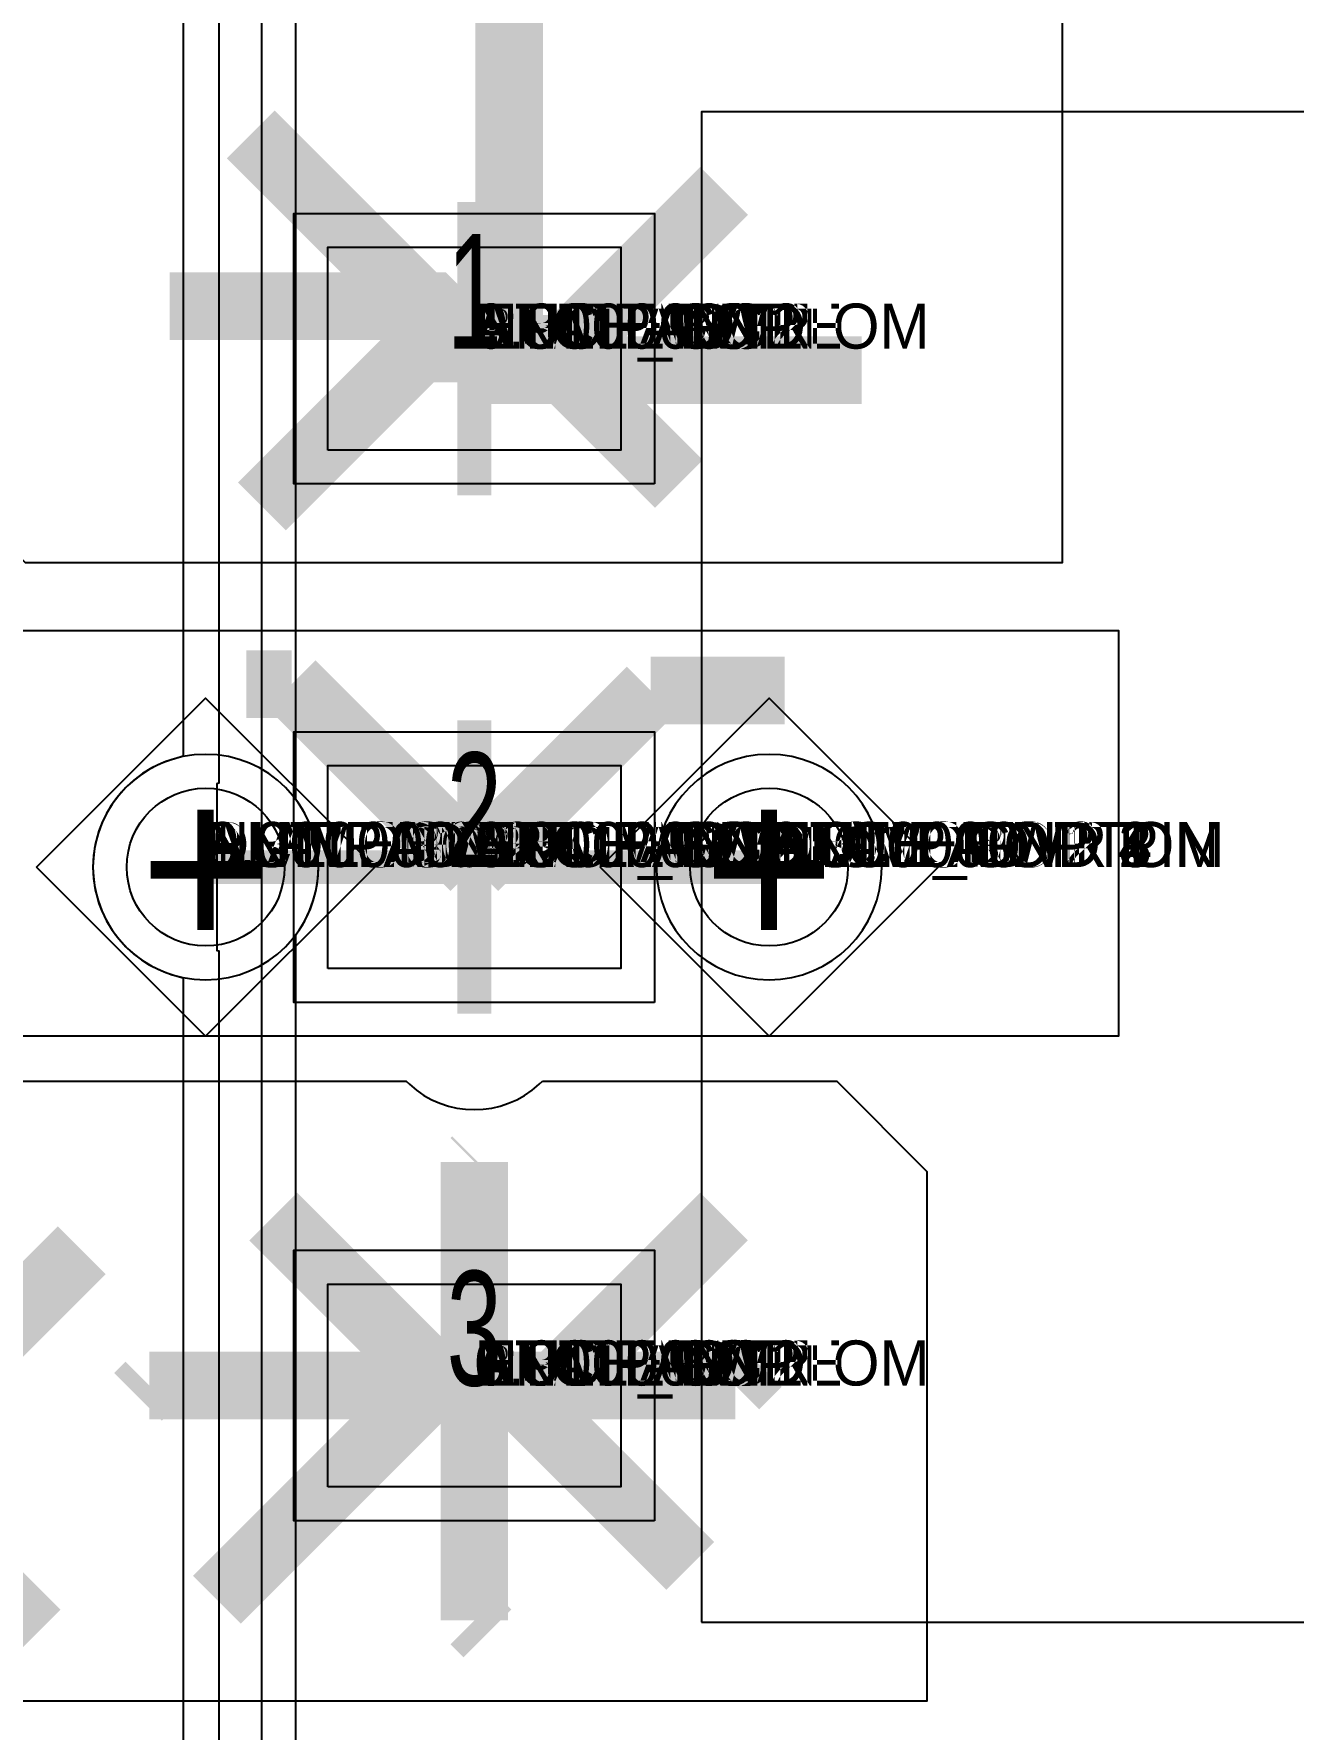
# Model space of a CAD drawing. Extents: x 0 to 323, y 0 to 320.
# Drawn here: x 166.24 to 171.82, y 66.48 to 74 of the extents above; entities that cross this region are included whole.
import ezdxf
from ezdxf.enums import TextEntityAlignment as Align

# ---------------------------------------------------------------- set-up
doc = ezdxf.new("R2010")
doc.units = 0
doc.header["$MEASUREMENT"] = 0
doc.layers.get('0').update_dxf_attribs({"linetype": 'CONTINUOUS'})
for name, color, linetype in [('CDN_FIGURES', 7, 'CONTINUOUS'), ('ETCH_BOTTOM', 7, 'CONTINUOUS'), ('ETCH_GND', 3, 'CONTINUOUS'), ('ETCH_INT1', 4, 'CONTINUOUS'), ('ETCH_INT2', 5, 'CONTINUOUS'), ('ETCH_PWR', 6, 'CONTINUOUS'), ('ETCH_TOP', 2, 'CONTINUOUS'), ('MANUFACTURING_NCLEGEND-1-6', 8, 'CONTINUOUS'), ('PACKAGE_GEOMETRY_ASSEMBLY_TOP', 11, 'CONTINUOUS'), ('PACKAGE_GEOMETRY_PIN_NUMBER', 9, 'CONTINUOUS')]:
    doc.layers.add(name, color=color, linetype=linetype)

# ---------------------------------------------------------------- blocks, each defined once
blk = doc.blocks.new('PAD_INFO')
for tag in ['SHAPE_TYPE', 'PAD_HEIGHT', 'PAD_LAYER', 'PAD_TYPE', 'PAD_WIDTH']:
    blk.add_attdef(tag, (0, 0), '', height=0.2)
at = {"flags": 2}
blk.add_attdef('CDN_TYPE', (0, 0), '', height=0.2, dxfattribs=at)
blk = doc.blocks.new('DRILL_INFO')
at = {"flags": 2}
blk.add_attdef('CDN_TYPE', (0, 0), '', height=0.2, dxfattribs=at)
for tag in ['FSHAPE', 'FCHAR', 'DRILL_HEIGHT', 'DIAMETER', 'PLATED', 'DRILL_WIDTH']:
    blk.add_attdef(tag, (0, 0), '', height=0.2)
blk = doc.blocks.new('VIA0700X0300')
at = {"layer": 'ETCH_BOTTOM'}
blk.add_circle((0, 0), 0.35, dxfattribs=at)
at = {"layer": 'ETCH_GND'}
blk.add_circle((0, 0), 0.35, dxfattribs=at)
at = {"layer": 'ETCH_INT1'}
blk.add_circle((0, 0), 0.35, dxfattribs=at)
at = {"layer": 'ETCH_INT2'}
blk.add_circle((0, 0), 0.35, dxfattribs=at)
at = {"layer": 'ETCH_PWR'}
blk.add_circle((0, 0), 0.35, dxfattribs=at)
at = {"layer": 'ETCH_TOP'}
blk.add_circle((0, 0), 0.35, dxfattribs=at)
ref = blk.add_blockref('PAD_INFO', (0, 0))
ref.add_attrib('PAD_LAYER', 'ETCH_TOP', (0, 0), dxfattribs={"height": 0.2})
ref.add_attrib('SHAPE_TYPE', 'NULL', (0, 0), dxfattribs={"height": 0.2})
ref.add_attrib('PAD_TYPE', 'ANTIPAD', (0, 0), dxfattribs={"height": 0.2})
ref.add_attrib('PAD_WIDTH', '0.000000', (0, 0), dxfattribs={"height": 0.2})
ref.add_attrib('PAD_HEIGHT', '0.000000', (0, 0), dxfattribs={"height": 0.2})
ref = blk.add_blockref('PAD_INFO', (0, 0))
ref.add_attrib('PAD_LAYER', 'ETCH_GND', (0, 0), dxfattribs={"height": 0.2})
ref.add_attrib('SHAPE_TYPE', 'NULL', (0, 0), dxfattribs={"height": 0.2})
ref.add_attrib('PAD_TYPE', 'ANTIPAD', (0, 0), dxfattribs={"height": 0.2})
ref.add_attrib('PAD_WIDTH', '0.000000', (0, 0), dxfattribs={"height": 0.2})
ref.add_attrib('PAD_HEIGHT', '0.000000', (0, 0), dxfattribs={"height": 0.2})
ref = blk.add_blockref('PAD_INFO', (0, 0))
ref.add_attrib('PAD_LAYER', 'ETCH_INT1', (0, 0), dxfattribs={"height": 0.2})
ref.add_attrib('SHAPE_TYPE', 'NULL', (0, 0), dxfattribs={"height": 0.2})
ref.add_attrib('PAD_TYPE', 'ANTIPAD', (0, 0), dxfattribs={"height": 0.2})
ref.add_attrib('PAD_WIDTH', '0.000000', (0, 0), dxfattribs={"height": 0.2})
ref.add_attrib('PAD_HEIGHT', '0.000000', (0, 0), dxfattribs={"height": 0.2})
ref = blk.add_blockref('PAD_INFO', (0, 0))
ref.add_attrib('PAD_LAYER', 'ETCH_INT2', (0, 0), dxfattribs={"height": 0.2})
ref.add_attrib('SHAPE_TYPE', 'NULL', (0, 0), dxfattribs={"height": 0.2})
ref.add_attrib('PAD_TYPE', 'ANTIPAD', (0, 0), dxfattribs={"height": 0.2})
ref.add_attrib('PAD_WIDTH', '0.000000', (0, 0), dxfattribs={"height": 0.2})
ref.add_attrib('PAD_HEIGHT', '0.000000', (0, 0), dxfattribs={"height": 0.2})
ref = blk.add_blockref('PAD_INFO', (0, 0))
ref.add_attrib('PAD_LAYER', 'ETCH_PWR', (0, 0), dxfattribs={"height": 0.2})
ref.add_attrib('SHAPE_TYPE', 'NULL', (0, 0), dxfattribs={"height": 0.2})
ref.add_attrib('PAD_TYPE', 'ANTIPAD', (0, 0), dxfattribs={"height": 0.2})
ref.add_attrib('PAD_WIDTH', '0.000000', (0, 0), dxfattribs={"height": 0.2})
ref.add_attrib('PAD_HEIGHT', '0.000000', (0, 0), dxfattribs={"height": 0.2})
ref = blk.add_blockref('PAD_INFO', (0, 0))
ref.add_attrib('PAD_LAYER', 'ETCH_BOTTOM', (0, 0), dxfattribs={"height": 0.2})
ref.add_attrib('SHAPE_TYPE', 'NULL', (0, 0), dxfattribs={"height": 0.2})
ref.add_attrib('PAD_TYPE', 'ANTIPAD', (0, 0), dxfattribs={"height": 0.2})
ref.add_attrib('PAD_WIDTH', '0.000000', (0, 0), dxfattribs={"height": 0.2})
ref.add_attrib('PAD_HEIGHT', '0.000000', (0, 0), dxfattribs={"height": 0.2})
ref = blk.add_blockref('PAD_INFO', (0, 0))
ref.add_attrib('PAD_LAYER', 'ETCH_TOP', (0, 0), dxfattribs={"height": 0.2})
ref.add_attrib('SHAPE_TYPE', 'NULL', (0, 0), dxfattribs={"height": 0.2})
ref.add_attrib('PAD_TYPE', 'THERMAL', (0, 0), dxfattribs={"height": 0.2})
ref.add_attrib('PAD_WIDTH', '0.000000', (0, 0), dxfattribs={"height": 0.2})
ref.add_attrib('PAD_HEIGHT', '0.000000', (0, 0), dxfattribs={"height": 0.2})
ref = blk.add_blockref('PAD_INFO', (0, 0))
ref.add_attrib('PAD_LAYER', 'ETCH_GND', (0, 0), dxfattribs={"height": 0.2})
ref.add_attrib('SHAPE_TYPE', 'NULL', (0, 0), dxfattribs={"height": 0.2})
ref.add_attrib('PAD_TYPE', 'THERMAL', (0, 0), dxfattribs={"height": 0.2})
ref.add_attrib('PAD_WIDTH', '0.000000', (0, 0), dxfattribs={"height": 0.2})
ref.add_attrib('PAD_HEIGHT', '0.000000', (0, 0), dxfattribs={"height": 0.2})
ref = blk.add_blockref('PAD_INFO', (0, 0))
ref.add_attrib('PAD_LAYER', 'ETCH_INT1', (0, 0), dxfattribs={"height": 0.2})
ref.add_attrib('SHAPE_TYPE', 'NULL', (0, 0), dxfattribs={"height": 0.2})
ref.add_attrib('PAD_TYPE', 'THERMAL', (0, 0), dxfattribs={"height": 0.2})
ref.add_attrib('PAD_WIDTH', '0.000000', (0, 0), dxfattribs={"height": 0.2})
ref.add_attrib('PAD_HEIGHT', '0.000000', (0, 0), dxfattribs={"height": 0.2})
ref = blk.add_blockref('PAD_INFO', (0, 0))
ref.add_attrib('PAD_LAYER', 'ETCH_INT2', (0, 0), dxfattribs={"height": 0.2})
ref.add_attrib('SHAPE_TYPE', 'NULL', (0, 0), dxfattribs={"height": 0.2})
ref.add_attrib('PAD_TYPE', 'THERMAL', (0, 0), dxfattribs={"height": 0.2})
ref.add_attrib('PAD_WIDTH', '0.000000', (0, 0), dxfattribs={"height": 0.2})
ref.add_attrib('PAD_HEIGHT', '0.000000', (0, 0), dxfattribs={"height": 0.2})
ref = blk.add_blockref('PAD_INFO', (0, 0))
ref.add_attrib('PAD_LAYER', 'ETCH_PWR', (0, 0), dxfattribs={"height": 0.2})
ref.add_attrib('SHAPE_TYPE', 'NULL', (0, 0), dxfattribs={"height": 0.2})
ref.add_attrib('PAD_TYPE', 'THERMAL', (0, 0), dxfattribs={"height": 0.2})
ref.add_attrib('PAD_WIDTH', '0.000000', (0, 0), dxfattribs={"height": 0.2})
ref.add_attrib('PAD_HEIGHT', '0.000000', (0, 0), dxfattribs={"height": 0.2})
ref = blk.add_blockref('PAD_INFO', (0, 0))
ref.add_attrib('PAD_LAYER', 'ETCH_BOTTOM', (0, 0), dxfattribs={"height": 0.2})
ref.add_attrib('SHAPE_TYPE', 'NULL', (0, 0), dxfattribs={"height": 0.2})
ref.add_attrib('PAD_TYPE', 'THERMAL', (0, 0), dxfattribs={"height": 0.2})
ref.add_attrib('PAD_WIDTH', '0.000000', (0, 0), dxfattribs={"height": 0.2})
ref.add_attrib('PAD_HEIGHT', '0.000000', (0, 0), dxfattribs={"height": 0.2})
ref = blk.add_blockref('PAD_INFO', (0, 0))
ref.add_attrib('PAD_LAYER', 'ETCH_TOP', (0, 0), dxfattribs={"height": 0.2})
ref.add_attrib('SHAPE_TYPE', 'CIRCLE', (0, 0), dxfattribs={"height": 0.2})
ref.add_attrib('PAD_TYPE', 'REGULAR', (0, 0), dxfattribs={"height": 0.2})
ref.add_attrib('PAD_WIDTH', '0.700000', (0, 0), dxfattribs={"height": 0.2})
ref.add_attrib('PAD_HEIGHT', '0.700000', (0, 0), dxfattribs={"height": 0.2})
ref = blk.add_blockref('PAD_INFO', (0, 0))
ref.add_attrib('PAD_LAYER', 'ETCH_GND', (0, 0), dxfattribs={"height": 0.2})
ref.add_attrib('SHAPE_TYPE', 'CIRCLE', (0, 0), dxfattribs={"height": 0.2})
ref.add_attrib('PAD_TYPE', 'REGULAR', (0, 0), dxfattribs={"height": 0.2})
ref.add_attrib('PAD_WIDTH', '0.700000', (0, 0), dxfattribs={"height": 0.2})
ref.add_attrib('PAD_HEIGHT', '0.700000', (0, 0), dxfattribs={"height": 0.2})
ref = blk.add_blockref('PAD_INFO', (0, 0))
ref.add_attrib('PAD_LAYER', 'ETCH_INT1', (0, 0), dxfattribs={"height": 0.2})
ref.add_attrib('SHAPE_TYPE', 'CIRCLE', (0, 0), dxfattribs={"height": 0.2})
ref.add_attrib('PAD_TYPE', 'REGULAR', (0, 0), dxfattribs={"height": 0.2})
ref.add_attrib('PAD_WIDTH', '0.700000', (0, 0), dxfattribs={"height": 0.2})
ref.add_attrib('PAD_HEIGHT', '0.700000', (0, 0), dxfattribs={"height": 0.2})
ref = blk.add_blockref('PAD_INFO', (0, 0))
ref.add_attrib('PAD_LAYER', 'ETCH_INT2', (0, 0), dxfattribs={"height": 0.2})
ref.add_attrib('SHAPE_TYPE', 'CIRCLE', (0, 0), dxfattribs={"height": 0.2})
ref.add_attrib('PAD_TYPE', 'REGULAR', (0, 0), dxfattribs={"height": 0.2})
ref.add_attrib('PAD_WIDTH', '0.700000', (0, 0), dxfattribs={"height": 0.2})
ref.add_attrib('PAD_HEIGHT', '0.700000', (0, 0), dxfattribs={"height": 0.2})
ref = blk.add_blockref('PAD_INFO', (0, 0))
ref.add_attrib('PAD_LAYER', 'ETCH_PWR', (0, 0), dxfattribs={"height": 0.2})
ref.add_attrib('SHAPE_TYPE', 'CIRCLE', (0, 0), dxfattribs={"height": 0.2})
ref.add_attrib('PAD_TYPE', 'REGULAR', (0, 0), dxfattribs={"height": 0.2})
ref.add_attrib('PAD_WIDTH', '0.700000', (0, 0), dxfattribs={"height": 0.2})
ref.add_attrib('PAD_HEIGHT', '0.700000', (0, 0), dxfattribs={"height": 0.2})
ref = blk.add_blockref('PAD_INFO', (0, 0))
ref.add_attrib('PAD_LAYER', 'ETCH_BOTTOM', (0, 0), dxfattribs={"height": 0.2})
ref.add_attrib('SHAPE_TYPE', 'CIRCLE', (0, 0), dxfattribs={"height": 0.2})
ref.add_attrib('PAD_TYPE', 'REGULAR', (0, 0), dxfattribs={"height": 0.2})
ref.add_attrib('PAD_WIDTH', '0.700000', (0, 0), dxfattribs={"height": 0.2})
ref.add_attrib('PAD_HEIGHT', '0.700000', (0, 0), dxfattribs={"height": 0.2})
ref = blk.add_blockref('DRILL_INFO', (0, 0))
ref.add_attrib('DIAMETER', '0.300000', (0, 0), dxfattribs={"height": 0.2})
ref.add_attrib('PLATED', 'PLATED', (0, 0), dxfattribs={"height": 0.2})
ref.add_attrib('FSHAPE', 'DIAMOND', (0, 0), dxfattribs={"height": 0.2})
ref.add_attrib('FCHAR', '+', (0, 0), dxfattribs={"height": 0.2})
ref.add_attrib('DRILL_WIDTH', '1.500000', (0, 0), dxfattribs={"height": 0.2})
ref.add_attrib('DRILL_HEIGHT', '1.500000', (0, 0), dxfattribs={"height": 0.2})
for tag in ['CDN_TYPE', 'PIN']:
    blk.add_attdef(tag, (0, 0), '', height=0.2)
at = {"flags": 2}
for tag in ['PSTKNAME', 'BBV']:
    blk.add_attdef(tag, (0, 0), '', height=0.2, dxfattribs=at)
blk = doc.blocks.new('FIGURE_DIAMOND')
at = {"layer": 'CDN_FIGURES'}
blk.add_lwpolyline([(-0.5, 0), (0, 0.5), (0.5, 0), (0, -0.5)], close=True, dxfattribs=at)
blk = doc.blocks.new('RC3200X1000TS')
at = {"layer": 'ETCH_TOP'}
blk.add_lwpolyline([(-1.6, -0.5), (-1.6, 0.5), (1.6, 0.5), (1.6, -0.5)], close=True, dxfattribs=at)
ref = blk.add_blockref('PAD_INFO', (0, 0))
ref.add_attrib('PAD_LAYER', 'ETCH_TOP', (0, 0), dxfattribs={"height": 0.2})
ref.add_attrib('SHAPE_TYPE', 'NULL', (0, 0), dxfattribs={"height": 0.2})
ref.add_attrib('PAD_TYPE', 'ANTIPAD', (0, 0), dxfattribs={"height": 0.2})
ref.add_attrib('PAD_WIDTH', '0.000000', (0, 0), dxfattribs={"height": 0.2})
ref.add_attrib('PAD_HEIGHT', '0.000000', (0, 0), dxfattribs={"height": 0.2})
ref = blk.add_blockref('PAD_INFO', (0, 0))
ref.add_attrib('PAD_LAYER', 'ETCH_GND', (0, 0), dxfattribs={"height": 0.2})
ref.add_attrib('SHAPE_TYPE', 'NULL', (0, 0), dxfattribs={"height": 0.2})
ref.add_attrib('PAD_TYPE', 'ANTIPAD', (0, 0), dxfattribs={"height": 0.2})
ref.add_attrib('PAD_WIDTH', '0.000000', (0, 0), dxfattribs={"height": 0.2})
ref.add_attrib('PAD_HEIGHT', '0.000000', (0, 0), dxfattribs={"height": 0.2})
ref = blk.add_blockref('PAD_INFO', (0, 0))
ref.add_attrib('PAD_LAYER', 'ETCH_INT1', (0, 0), dxfattribs={"height": 0.2})
ref.add_attrib('SHAPE_TYPE', 'NULL', (0, 0), dxfattribs={"height": 0.2})
ref.add_attrib('PAD_TYPE', 'ANTIPAD', (0, 0), dxfattribs={"height": 0.2})
ref.add_attrib('PAD_WIDTH', '0.000000', (0, 0), dxfattribs={"height": 0.2})
ref.add_attrib('PAD_HEIGHT', '0.000000', (0, 0), dxfattribs={"height": 0.2})
ref = blk.add_blockref('PAD_INFO', (0, 0))
ref.add_attrib('PAD_LAYER', 'ETCH_INT2', (0, 0), dxfattribs={"height": 0.2})
ref.add_attrib('SHAPE_TYPE', 'NULL', (0, 0), dxfattribs={"height": 0.2})
ref.add_attrib('PAD_TYPE', 'ANTIPAD', (0, 0), dxfattribs={"height": 0.2})
ref.add_attrib('PAD_WIDTH', '0.000000', (0, 0), dxfattribs={"height": 0.2})
ref.add_attrib('PAD_HEIGHT', '0.000000', (0, 0), dxfattribs={"height": 0.2})
ref = blk.add_blockref('PAD_INFO', (0, 0))
ref.add_attrib('PAD_LAYER', 'ETCH_PWR', (0, 0), dxfattribs={"height": 0.2})
ref.add_attrib('SHAPE_TYPE', 'NULL', (0, 0), dxfattribs={"height": 0.2})
ref.add_attrib('PAD_TYPE', 'ANTIPAD', (0, 0), dxfattribs={"height": 0.2})
ref.add_attrib('PAD_WIDTH', '0.000000', (0, 0), dxfattribs={"height": 0.2})
ref.add_attrib('PAD_HEIGHT', '0.000000', (0, 0), dxfattribs={"height": 0.2})
ref = blk.add_blockref('PAD_INFO', (0, 0))
ref.add_attrib('PAD_LAYER', 'ETCH_BOTTOM', (0, 0), dxfattribs={"height": 0.2})
ref.add_attrib('SHAPE_TYPE', 'NULL', (0, 0), dxfattribs={"height": 0.2})
ref.add_attrib('PAD_TYPE', 'ANTIPAD', (0, 0), dxfattribs={"height": 0.2})
ref.add_attrib('PAD_WIDTH', '0.000000', (0, 0), dxfattribs={"height": 0.2})
ref.add_attrib('PAD_HEIGHT', '0.000000', (0, 0), dxfattribs={"height": 0.2})
ref = blk.add_blockref('PAD_INFO', (0, 0))
ref.add_attrib('PAD_LAYER', 'ETCH_TOP', (0, 0), dxfattribs={"height": 0.2})
ref.add_attrib('SHAPE_TYPE', 'NULL', (0, 0), dxfattribs={"height": 0.2})
ref.add_attrib('PAD_TYPE', 'THERMAL', (0, 0), dxfattribs={"height": 0.2})
ref.add_attrib('PAD_WIDTH', '0.000000', (0, 0), dxfattribs={"height": 0.2})
ref.add_attrib('PAD_HEIGHT', '0.000000', (0, 0), dxfattribs={"height": 0.2})
ref = blk.add_blockref('PAD_INFO', (0, 0))
ref.add_attrib('PAD_LAYER', 'ETCH_GND', (0, 0), dxfattribs={"height": 0.2})
ref.add_attrib('SHAPE_TYPE', 'NULL', (0, 0), dxfattribs={"height": 0.2})
ref.add_attrib('PAD_TYPE', 'THERMAL', (0, 0), dxfattribs={"height": 0.2})
ref.add_attrib('PAD_WIDTH', '0.000000', (0, 0), dxfattribs={"height": 0.2})
ref.add_attrib('PAD_HEIGHT', '0.000000', (0, 0), dxfattribs={"height": 0.2})
ref = blk.add_blockref('PAD_INFO', (0, 0))
ref.add_attrib('PAD_LAYER', 'ETCH_INT1', (0, 0), dxfattribs={"height": 0.2})
ref.add_attrib('SHAPE_TYPE', 'NULL', (0, 0), dxfattribs={"height": 0.2})
ref.add_attrib('PAD_TYPE', 'THERMAL', (0, 0), dxfattribs={"height": 0.2})
ref.add_attrib('PAD_WIDTH', '0.000000', (0, 0), dxfattribs={"height": 0.2})
ref.add_attrib('PAD_HEIGHT', '0.000000', (0, 0), dxfattribs={"height": 0.2})
ref = blk.add_blockref('PAD_INFO', (0, 0))
ref.add_attrib('PAD_LAYER', 'ETCH_INT2', (0, 0), dxfattribs={"height": 0.2})
ref.add_attrib('SHAPE_TYPE', 'NULL', (0, 0), dxfattribs={"height": 0.2})
ref.add_attrib('PAD_TYPE', 'THERMAL', (0, 0), dxfattribs={"height": 0.2})
ref.add_attrib('PAD_WIDTH', '0.000000', (0, 0), dxfattribs={"height": 0.2})
ref.add_attrib('PAD_HEIGHT', '0.000000', (0, 0), dxfattribs={"height": 0.2})
ref = blk.add_blockref('PAD_INFO', (0, 0))
ref.add_attrib('PAD_LAYER', 'ETCH_PWR', (0, 0), dxfattribs={"height": 0.2})
ref.add_attrib('SHAPE_TYPE', 'NULL', (0, 0), dxfattribs={"height": 0.2})
ref.add_attrib('PAD_TYPE', 'THERMAL', (0, 0), dxfattribs={"height": 0.2})
ref.add_attrib('PAD_WIDTH', '0.000000', (0, 0), dxfattribs={"height": 0.2})
ref.add_attrib('PAD_HEIGHT', '0.000000', (0, 0), dxfattribs={"height": 0.2})
ref = blk.add_blockref('PAD_INFO', (0, 0))
ref.add_attrib('PAD_LAYER', 'ETCH_BOTTOM', (0, 0), dxfattribs={"height": 0.2})
ref.add_attrib('SHAPE_TYPE', 'NULL', (0, 0), dxfattribs={"height": 0.2})
ref.add_attrib('PAD_TYPE', 'THERMAL', (0, 0), dxfattribs={"height": 0.2})
ref.add_attrib('PAD_WIDTH', '0.000000', (0, 0), dxfattribs={"height": 0.2})
ref.add_attrib('PAD_HEIGHT', '0.000000', (0, 0), dxfattribs={"height": 0.2})
ref = blk.add_blockref('PAD_INFO', (0, 0))
ref.add_attrib('PAD_LAYER', 'ETCH_TOP', (0, 0), dxfattribs={"height": 0.2})
ref.add_attrib('SHAPE_TYPE', 'RECTANGLE', (0, 0), dxfattribs={"height": 0.2})
ref.add_attrib('PAD_TYPE', 'REGULAR', (0, 0), dxfattribs={"height": 0.2})
ref.add_attrib('PAD_WIDTH', '3.200000', (0, 0), dxfattribs={"height": 0.2})
ref.add_attrib('PAD_HEIGHT', '1.000000', (0, 0), dxfattribs={"height": 0.2})
ref = blk.add_blockref('PAD_INFO', (0, 0))
ref.add_attrib('PAD_LAYER', 'ETCH_GND', (0, 0), dxfattribs={"height": 0.2})
ref.add_attrib('SHAPE_TYPE', 'NULL', (0, 0), dxfattribs={"height": 0.2})
ref.add_attrib('PAD_TYPE', 'REGULAR', (0, 0), dxfattribs={"height": 0.2})
ref.add_attrib('PAD_WIDTH', '0.000000', (0, 0), dxfattribs={"height": 0.2})
ref.add_attrib('PAD_HEIGHT', '0.000000', (0, 0), dxfattribs={"height": 0.2})
ref = blk.add_blockref('PAD_INFO', (0, 0))
ref.add_attrib('PAD_LAYER', 'ETCH_INT1', (0, 0), dxfattribs={"height": 0.2})
ref.add_attrib('SHAPE_TYPE', 'NULL', (0, 0), dxfattribs={"height": 0.2})
ref.add_attrib('PAD_TYPE', 'REGULAR', (0, 0), dxfattribs={"height": 0.2})
ref.add_attrib('PAD_WIDTH', '0.000000', (0, 0), dxfattribs={"height": 0.2})
ref.add_attrib('PAD_HEIGHT', '0.000000', (0, 0), dxfattribs={"height": 0.2})
ref = blk.add_blockref('PAD_INFO', (0, 0))
ref.add_attrib('PAD_LAYER', 'ETCH_INT2', (0, 0), dxfattribs={"height": 0.2})
ref.add_attrib('SHAPE_TYPE', 'NULL', (0, 0), dxfattribs={"height": 0.2})
ref.add_attrib('PAD_TYPE', 'REGULAR', (0, 0), dxfattribs={"height": 0.2})
ref.add_attrib('PAD_WIDTH', '0.000000', (0, 0), dxfattribs={"height": 0.2})
ref.add_attrib('PAD_HEIGHT', '0.000000', (0, 0), dxfattribs={"height": 0.2})
ref = blk.add_blockref('PAD_INFO', (0, 0))
ref.add_attrib('PAD_LAYER', 'ETCH_PWR', (0, 0), dxfattribs={"height": 0.2})
ref.add_attrib('SHAPE_TYPE', 'NULL', (0, 0), dxfattribs={"height": 0.2})
ref.add_attrib('PAD_TYPE', 'REGULAR', (0, 0), dxfattribs={"height": 0.2})
ref.add_attrib('PAD_WIDTH', '0.000000', (0, 0), dxfattribs={"height": 0.2})
ref.add_attrib('PAD_HEIGHT', '0.000000', (0, 0), dxfattribs={"height": 0.2})
ref = blk.add_blockref('PAD_INFO', (0, 0))
ref.add_attrib('PAD_LAYER', 'ETCH_BOTTOM', (0, 0), dxfattribs={"height": 0.2})
ref.add_attrib('SHAPE_TYPE', 'NULL', (0, 0), dxfattribs={"height": 0.2})
ref.add_attrib('PAD_TYPE', 'REGULAR', (0, 0), dxfattribs={"height": 0.2})
ref.add_attrib('PAD_WIDTH', '0.000000', (0, 0), dxfattribs={"height": 0.2})
ref.add_attrib('PAD_HEIGHT', '0.000000', (0, 0), dxfattribs={"height": 0.2})
ref = blk.add_blockref('DRILL_INFO', (0, 0))
ref.add_attrib('DIAMETER', '0.000000', (0, 0), dxfattribs={"height": 0.2})
ref.add_attrib('PLATED', 'PLATED', (0, 0), dxfattribs={"height": 0.2})
ref.add_attrib('FSHAPE', 'NULL', (0, 0), dxfattribs={"height": 0.2})
ref.add_attrib('DRILL_WIDTH', '0.000000', (0, 0), dxfattribs={"height": 0.2})
ref.add_attrib('DRILL_HEIGHT', '0.000000', (0, 0), dxfattribs={"height": 0.2})
for tag in ['CDN_TYPE', 'PIN']:
    blk.add_attdef(tag, (0, 0), '', height=0.2)
at = {"flags": 2}
for tag in ['PSTKNAME', 'BBV']:
    blk.add_attdef(tag, (0, 0), '', height=0.2, dxfattribs=at)
blk = doc.blocks.new('RC1300X0900TS')
at = {"layer": 'ETCH_TOP'}
blk.add_lwpolyline([(-0.65, -0.45), (-0.65, 0.45), (0.65, 0.45), (0.65, -0.45)], close=True, dxfattribs=at)
ref = blk.add_blockref('PAD_INFO', (0, 0))
ref.add_attrib('PAD_LAYER', 'ETCH_TOP', (0, 0), dxfattribs={"height": 0.2})
ref.add_attrib('SHAPE_TYPE', 'NULL', (0, 0), dxfattribs={"height": 0.2})
ref.add_attrib('PAD_TYPE', 'ANTIPAD', (0, 0), dxfattribs={"height": 0.2})
ref.add_attrib('PAD_WIDTH', '0.000000', (0, 0), dxfattribs={"height": 0.2})
ref.add_attrib('PAD_HEIGHT', '0.000000', (0, 0), dxfattribs={"height": 0.2})
ref = blk.add_blockref('PAD_INFO', (0, 0))
ref.add_attrib('PAD_LAYER', 'ETCH_GND', (0, 0), dxfattribs={"height": 0.2})
ref.add_attrib('SHAPE_TYPE', 'NULL', (0, 0), dxfattribs={"height": 0.2})
ref.add_attrib('PAD_TYPE', 'ANTIPAD', (0, 0), dxfattribs={"height": 0.2})
ref.add_attrib('PAD_WIDTH', '0.000000', (0, 0), dxfattribs={"height": 0.2})
ref.add_attrib('PAD_HEIGHT', '0.000000', (0, 0), dxfattribs={"height": 0.2})
ref = blk.add_blockref('PAD_INFO', (0, 0))
ref.add_attrib('PAD_LAYER', 'ETCH_INT1', (0, 0), dxfattribs={"height": 0.2})
ref.add_attrib('SHAPE_TYPE', 'NULL', (0, 0), dxfattribs={"height": 0.2})
ref.add_attrib('PAD_TYPE', 'ANTIPAD', (0, 0), dxfattribs={"height": 0.2})
ref.add_attrib('PAD_WIDTH', '0.000000', (0, 0), dxfattribs={"height": 0.2})
ref.add_attrib('PAD_HEIGHT', '0.000000', (0, 0), dxfattribs={"height": 0.2})
ref = blk.add_blockref('PAD_INFO', (0, 0))
ref.add_attrib('PAD_LAYER', 'ETCH_INT2', (0, 0), dxfattribs={"height": 0.2})
ref.add_attrib('SHAPE_TYPE', 'NULL', (0, 0), dxfattribs={"height": 0.2})
ref.add_attrib('PAD_TYPE', 'ANTIPAD', (0, 0), dxfattribs={"height": 0.2})
ref.add_attrib('PAD_WIDTH', '0.000000', (0, 0), dxfattribs={"height": 0.2})
ref.add_attrib('PAD_HEIGHT', '0.000000', (0, 0), dxfattribs={"height": 0.2})
ref = blk.add_blockref('PAD_INFO', (0, 0))
ref.add_attrib('PAD_LAYER', 'ETCH_PWR', (0, 0), dxfattribs={"height": 0.2})
ref.add_attrib('SHAPE_TYPE', 'NULL', (0, 0), dxfattribs={"height": 0.2})
ref.add_attrib('PAD_TYPE', 'ANTIPAD', (0, 0), dxfattribs={"height": 0.2})
ref.add_attrib('PAD_WIDTH', '0.000000', (0, 0), dxfattribs={"height": 0.2})
ref.add_attrib('PAD_HEIGHT', '0.000000', (0, 0), dxfattribs={"height": 0.2})
ref = blk.add_blockref('PAD_INFO', (0, 0))
ref.add_attrib('PAD_LAYER', 'ETCH_BOTTOM', (0, 0), dxfattribs={"height": 0.2})
ref.add_attrib('SHAPE_TYPE', 'NULL', (0, 0), dxfattribs={"height": 0.2})
ref.add_attrib('PAD_TYPE', 'ANTIPAD', (0, 0), dxfattribs={"height": 0.2})
ref.add_attrib('PAD_WIDTH', '0.000000', (0, 0), dxfattribs={"height": 0.2})
ref.add_attrib('PAD_HEIGHT', '0.000000', (0, 0), dxfattribs={"height": 0.2})
ref = blk.add_blockref('PAD_INFO', (0, 0))
ref.add_attrib('PAD_LAYER', 'ETCH_TOP', (0, 0), dxfattribs={"height": 0.2})
ref.add_attrib('SHAPE_TYPE', 'NULL', (0, 0), dxfattribs={"height": 0.2})
ref.add_attrib('PAD_TYPE', 'THERMAL', (0, 0), dxfattribs={"height": 0.2})
ref.add_attrib('PAD_WIDTH', '0.000000', (0, 0), dxfattribs={"height": 0.2})
ref.add_attrib('PAD_HEIGHT', '0.000000', (0, 0), dxfattribs={"height": 0.2})
ref = blk.add_blockref('PAD_INFO', (0, 0))
ref.add_attrib('PAD_LAYER', 'ETCH_GND', (0, 0), dxfattribs={"height": 0.2})
ref.add_attrib('SHAPE_TYPE', 'NULL', (0, 0), dxfattribs={"height": 0.2})
ref.add_attrib('PAD_TYPE', 'THERMAL', (0, 0), dxfattribs={"height": 0.2})
ref.add_attrib('PAD_WIDTH', '0.000000', (0, 0), dxfattribs={"height": 0.2})
ref.add_attrib('PAD_HEIGHT', '0.000000', (0, 0), dxfattribs={"height": 0.2})
ref = blk.add_blockref('PAD_INFO', (0, 0))
ref.add_attrib('PAD_LAYER', 'ETCH_INT1', (0, 0), dxfattribs={"height": 0.2})
ref.add_attrib('SHAPE_TYPE', 'NULL', (0, 0), dxfattribs={"height": 0.2})
ref.add_attrib('PAD_TYPE', 'THERMAL', (0, 0), dxfattribs={"height": 0.2})
ref.add_attrib('PAD_WIDTH', '0.000000', (0, 0), dxfattribs={"height": 0.2})
ref.add_attrib('PAD_HEIGHT', '0.000000', (0, 0), dxfattribs={"height": 0.2})
ref = blk.add_blockref('PAD_INFO', (0, 0))
ref.add_attrib('PAD_LAYER', 'ETCH_INT2', (0, 0), dxfattribs={"height": 0.2})
ref.add_attrib('SHAPE_TYPE', 'NULL', (0, 0), dxfattribs={"height": 0.2})
ref.add_attrib('PAD_TYPE', 'THERMAL', (0, 0), dxfattribs={"height": 0.2})
ref.add_attrib('PAD_WIDTH', '0.000000', (0, 0), dxfattribs={"height": 0.2})
ref.add_attrib('PAD_HEIGHT', '0.000000', (0, 0), dxfattribs={"height": 0.2})
ref = blk.add_blockref('PAD_INFO', (0, 0))
ref.add_attrib('PAD_LAYER', 'ETCH_PWR', (0, 0), dxfattribs={"height": 0.2})
ref.add_attrib('SHAPE_TYPE', 'NULL', (0, 0), dxfattribs={"height": 0.2})
ref.add_attrib('PAD_TYPE', 'THERMAL', (0, 0), dxfattribs={"height": 0.2})
ref.add_attrib('PAD_WIDTH', '0.000000', (0, 0), dxfattribs={"height": 0.2})
ref.add_attrib('PAD_HEIGHT', '0.000000', (0, 0), dxfattribs={"height": 0.2})
ref = blk.add_blockref('PAD_INFO', (0, 0))
ref.add_attrib('PAD_LAYER', 'ETCH_BOTTOM', (0, 0), dxfattribs={"height": 0.2})
ref.add_attrib('SHAPE_TYPE', 'NULL', (0, 0), dxfattribs={"height": 0.2})
ref.add_attrib('PAD_TYPE', 'THERMAL', (0, 0), dxfattribs={"height": 0.2})
ref.add_attrib('PAD_WIDTH', '0.000000', (0, 0), dxfattribs={"height": 0.2})
ref.add_attrib('PAD_HEIGHT', '0.000000', (0, 0), dxfattribs={"height": 0.2})
ref = blk.add_blockref('PAD_INFO', (0, 0))
ref.add_attrib('PAD_LAYER', 'ETCH_TOP', (0, 0), dxfattribs={"height": 0.2})
ref.add_attrib('SHAPE_TYPE', 'RECTANGLE', (0, 0), dxfattribs={"height": 0.2})
ref.add_attrib('PAD_TYPE', 'REGULAR', (0, 0), dxfattribs={"height": 0.2})
ref.add_attrib('PAD_WIDTH', '1.300000', (0, 0), dxfattribs={"height": 0.2})
ref.add_attrib('PAD_HEIGHT', '0.900000', (0, 0), dxfattribs={"height": 0.2})
ref = blk.add_blockref('PAD_INFO', (0, 0))
ref.add_attrib('PAD_LAYER', 'ETCH_GND', (0, 0), dxfattribs={"height": 0.2})
ref.add_attrib('SHAPE_TYPE', 'NULL', (0, 0), dxfattribs={"height": 0.2})
ref.add_attrib('PAD_TYPE', 'REGULAR', (0, 0), dxfattribs={"height": 0.2})
ref.add_attrib('PAD_WIDTH', '0.000000', (0, 0), dxfattribs={"height": 0.2})
ref.add_attrib('PAD_HEIGHT', '0.000000', (0, 0), dxfattribs={"height": 0.2})
ref = blk.add_blockref('PAD_INFO', (0, 0))
ref.add_attrib('PAD_LAYER', 'ETCH_INT1', (0, 0), dxfattribs={"height": 0.2})
ref.add_attrib('SHAPE_TYPE', 'NULL', (0, 0), dxfattribs={"height": 0.2})
ref.add_attrib('PAD_TYPE', 'REGULAR', (0, 0), dxfattribs={"height": 0.2})
ref.add_attrib('PAD_WIDTH', '0.000000', (0, 0), dxfattribs={"height": 0.2})
ref.add_attrib('PAD_HEIGHT', '0.000000', (0, 0), dxfattribs={"height": 0.2})
ref = blk.add_blockref('PAD_INFO', (0, 0))
ref.add_attrib('PAD_LAYER', 'ETCH_INT2', (0, 0), dxfattribs={"height": 0.2})
ref.add_attrib('SHAPE_TYPE', 'NULL', (0, 0), dxfattribs={"height": 0.2})
ref.add_attrib('PAD_TYPE', 'REGULAR', (0, 0), dxfattribs={"height": 0.2})
ref.add_attrib('PAD_WIDTH', '0.000000', (0, 0), dxfattribs={"height": 0.2})
ref.add_attrib('PAD_HEIGHT', '0.000000', (0, 0), dxfattribs={"height": 0.2})
ref = blk.add_blockref('PAD_INFO', (0, 0))
ref.add_attrib('PAD_LAYER', 'ETCH_PWR', (0, 0), dxfattribs={"height": 0.2})
ref.add_attrib('SHAPE_TYPE', 'NULL', (0, 0), dxfattribs={"height": 0.2})
ref.add_attrib('PAD_TYPE', 'REGULAR', (0, 0), dxfattribs={"height": 0.2})
ref.add_attrib('PAD_WIDTH', '0.000000', (0, 0), dxfattribs={"height": 0.2})
ref.add_attrib('PAD_HEIGHT', '0.000000', (0, 0), dxfattribs={"height": 0.2})
ref = blk.add_blockref('PAD_INFO', (0, 0))
ref.add_attrib('PAD_LAYER', 'ETCH_BOTTOM', (0, 0), dxfattribs={"height": 0.2})
ref.add_attrib('SHAPE_TYPE', 'NULL', (0, 0), dxfattribs={"height": 0.2})
ref.add_attrib('PAD_TYPE', 'REGULAR', (0, 0), dxfattribs={"height": 0.2})
ref.add_attrib('PAD_WIDTH', '0.000000', (0, 0), dxfattribs={"height": 0.2})
ref.add_attrib('PAD_HEIGHT', '0.000000', (0, 0), dxfattribs={"height": 0.2})
ref = blk.add_blockref('DRILL_INFO', (0, 0))
ref.add_attrib('DIAMETER', '0.000000', (0, 0), dxfattribs={"height": 0.2})
ref.add_attrib('PLATED', 'PLATED', (0, 0), dxfattribs={"height": 0.2})
ref.add_attrib('FSHAPE', 'NULL', (0, 0), dxfattribs={"height": 0.2})
ref.add_attrib('DRILL_WIDTH', '0.000000', (0, 0), dxfattribs={"height": 0.2})
ref.add_attrib('DRILL_HEIGHT', '0.000000', (0, 0), dxfattribs={"height": 0.2})
for tag in ['CDN_TYPE', 'PIN']:
    blk.add_attdef(tag, (0, 0), '', height=0.2)
at = {"flags": 2}
for tag in ['PSTKNAME', 'BBV']:
    blk.add_attdef(tag, (0, 0), '', height=0.2, dxfattribs=at)
blk = doc.blocks.new('SOT223')
at = {"layer": 'PACKAGE_GEOMETRY_ASSEMBLY_TOP'}
blk.add_lwpolyline([(-1.85, -3.35), (1.85, -3.35), (1.85, 3.35), (-1.85, 3.35)], close=True, dxfattribs=at)
at = {"layer": 'ETCH_TOP'}
ref = blk.add_blockref('RC1300X0900TS', (-2.858, 2.3), dxfattribs=at)
ref.add_attrib('CDN_TYPE', 'PIN', (0, 0), dxfattribs={"height": 0.2})
ref.add_attrib('PIN', '1', (0, 0), dxfattribs={"height": 0.2})
ref = blk.add_blockref('RC3200X1000TS', (2.8, -0.1), dxfattribs=dict(at, rotation=90))
ref.add_attrib('CDN_TYPE', 'PIN', (0, 0), dxfattribs={"height": 0.2})
ref.add_attrib('PIN', '4', (0, 0), dxfattribs={"height": 0.2})
ref = blk.add_blockref('RC1300X0900TS', (-2.858, 0), dxfattribs=at)
ref.add_attrib('CDN_TYPE', 'PIN', (0, 0), dxfattribs={"height": 0.2})
ref.add_attrib('PIN', '2', (0, 0), dxfattribs={"height": 0.2})
ref = blk.add_blockref('RC1300X0900TS', (-2.858, -2.3), dxfattribs=at)
ref.add_attrib('CDN_TYPE', 'PIN', (0, 0), dxfattribs={"height": 0.2})
ref.add_attrib('PIN', '3', (0, 0), dxfattribs={"height": 0.2})
at = {"flags": 2}
for tag in ['SYMBOL_TYPE', 'CDN_TYPE', 'REFDES']:
    blk.add_attdef(tag, (0, 0), '', height=0.2, dxfattribs=at)

msp = doc.modelspace()

# ---------------------------------------------------------------- linework, layer by layer
at = {"layer": 'ETCH_INT1'}
for points in [[(166.9, 77.2), (166.9, 70.7915), (166.8632, 70.781, 0.75525), (166.8632, 69.819), (166.9, 69.8085), (166.9, 59.8), (165.95, 58.85), (157.9, 58.85), (149.05, 67.7), (149.05, 102.1)], [(156.8, 43), (156.8, 55.75), (159.5, 58.45), (164.6485, 58.45, -0.413636), (164.7499, 58.3488, 0.997603), (165.7501, 58.3488, -0.413636), (165.8515, 58.45), (166.45, 58.45), (167.4, 59.4), (167.4, 69.9994), (167.4092, 70.0125, 0.316177), (167.4092, 70.5875), (167.4, 70.6006), (167.4, 77.6)], [(167.0585, 77.3585), (167.0585, 70.6719), (167.0501, 70.6695), (167.0501, 69.9305), (167.0585, 69.9281), (167.0585, 59.7343), (166.0629, 58.7387, 0.529074), (166.1572, 58.6001), (166.3878, 58.6001), (167.2499, 59.4622), (167.2499, 77.5378)]]:
    msp.add_lwpolyline(points, format="xyb", dxfattribs=at)
msp.add_lwpolyline([(170.0001, 70.3, 1), (168.9999, 70.3, 1)], format="xyb", close=True, dxfattribs=at)
at = {"layer": 'ETCH_PWR'}
for points in [[(167.5001, 70.3, 1), (166.4999, 70.3, 1)], [(170.0001, 70.3, 1), (168.9999, 70.3, 1)]]:
    msp.add_lwpolyline(points, format="xyb", close=True, dxfattribs=at)
at = {"layer": 'ETCH_TOP'}
for points in [[(170.8, 78.05), (170.8, 71.65), (166.2, 71.65), (163.95, 73.9), (163.95, 74.45), (163.55, 74.85), (139.75, 74.85), (137.35, 77.25), (132.3, 77.25), (132.3, 80.45), (129.3, 80.45), (129.3, 87.15), (132.25, 90.1), (133.15, 90.1), (133.3, 90.25), (133.3, 93.8), (147.3, 93.8), (147.4, 93.7), (147.4, 85.95), (152.25, 85.95), (157.2, 81), (167.85, 81)], [(168.9921, 71.9999), (167.3919, 71.9999), (167.3919, 73.2001), (168.9921, 73.2001)], [(166.1, 69.55), (166.1, 71.35), (171.05, 71.35), (171.05, 69.55)], [(168.9921, 69.6999), (167.3919, 69.6999), (167.3919, 70.9001), (168.9921, 70.9001)], [(168.9921, 67.3999), (167.3919, 67.3999), (167.3919, 68.6001), (168.9921, 68.6001)]]:
    msp.add_lwpolyline(points, close=True, dxfattribs=at)
for points in [[(168.347, 74.664, 0.3, 0.3, 0), (168.347, 72.755, 0.3, 0.3, 0), (168.192, 72.6, 0.3, 0.3, 0)], [(168.15, 72.6, 0.3, 0.3, 0), (167.2, 73.55, 0.3, 0.3, 0)], [(169.3, 73.3, 0.3, 0.3, 0), (168.6, 72.6, 0.3, 0.3, 0), (168.5, 72.6, 0.3, 0.3, 0)], [(168.192, 72.6, 0.15, 0.15, 0), (168.192, 73.2508, 0.15, 0.15, 0)], [(166.84, 72.788, 0.3, 0.3, 0), (168.004, 72.788, 0.3, 0.3, 0), (168.192, 72.6, 0.3, 0.3, 0)], [(167.25, 71.9, 0.3, 0.3, 0), (167.95, 72.6, 0.3, 0.3, 0), (168.15, 72.6, 0.3, 0.3, 0)], [(168.192, 72.6, 0.3, 0.3, 0), (168.15, 72.6, 0.3, 0.3, 0)], [(169.91, 72.504, 0.3, 0.3, 0), (168.288, 72.504, 0.3, 0.3, 0), (168.192, 72.6, 0.3, 0.3, 0)], [(168.192, 72.6, 0.3, 0.3, 0), (168.5, 72.6, 0.3, 0.3, 0)], [(168.5, 72.6, 0.3, 0.3, 0), (169.1, 72, 0.3, 0.3, 0)], [(168.192, 71.9492, 0.15, 0.15, 0), (168.192, 72.6, 0.15, 0.15, 0)], [(167.181, 71.111, 0.3, 0.3, 0), (167.381, 71.111, 0.3, 0.3, 0)], [(167.381, 71.111, 0.3, 0.3, 0), (168.192, 70.3, 0.3, 0.3, 0)], [(168.975, 71.083, 0.3, 0.3, 0), (168.192, 70.3, 0.3, 0.3, 0)], [(169.569, 71.083, 0.3, 0.3, 0), (168.975, 71.083, 0.3, 0.3, 0)], [(168.192, 70.3, 0.15, 0.15, 0), (168.192, 70.9508, 0.15, 0.15, 0)], [(168.192, 70.3, 0.15, 0.15, 0), (167, 70.3, 0.15, 0.15, 0)], [(168.192, 69.6492, 0.15, 0.15, 0), (168.192, 70.3, 0.15, 0.15, 0)], [(168.192, 70.3, 0.15, 0.15, 0), (169.5, 70.3, 0.15, 0.15, 0)], [(168.2, 69, 0.3, 0.3, 0), (168.192, 68.992, 0.3, 0.3, 0)], [(168.192, 68.992, 0.3, 0.3, 0), (168.192, 68, 0.3, 0.3, 0)], [(168.05, 68, 0.3, 0.3, 0), (167.3, 68.75, 0.3, 0.3, 0)], [(168.55, 68, 0.3, 0.3, 0), (169.3, 68.75, 0.3, 0.3, 0)], [(166.45, 68.6, 0.3, 0.3, 0), (165.55, 67.7, 0.3, 0.3, 0), (165.45, 67.7, 0.3, 0.3, 0)], [(169.45, 68.1, 0.3, 0.3, 0), (169.35, 68, 0.3, 0.3, 0)], [(166.7, 67.95, 0.3, 0.3, 0), (166.75, 68, 0.3, 0.3, 0)], [(166.75, 68, 0.3, 0.3, 0), (168, 68, 0.3, 0.3, 0)], [(168, 68, 0.3, 0.3, 0), (167.05, 67.05, 0.3, 0.3, 0)], [(168.05, 68, 0.3, 0.3, 0), (168, 68, 0.3, 0.3, 0)], [(168.192, 68, 0.3, 0.3, 0), (168.05, 68, 0.3, 0.3, 0)], [(168.192, 66.958, 0.3, 0.3, 0), (168.192, 68, 0.3, 0.3, 0)], [(168.192, 68, 0.3, 0.3, 0), (168.35, 68, 0.3, 0.3, 0)], [(168.35, 68, 0.3, 0.3, 0), (169.15, 67.2, 0.3, 0.3, 0)], [(168.35, 68, 0.3, 0.3, 0), (168.55, 68, 0.3, 0.3, 0)], [(169.35, 68, 0.3, 0.3, 0), (168.55, 68, 0.3, 0.3, 0)], [(165.45, 67.7, 0.3, 0.3, 0), (166.25, 66.9, 0.3, 0.3, 0)], [(168.25, 66.9, 0.3, 0.3, 0), (168.192, 66.958, 0.3, 0.3, 0)]]:
    msp.add_lwpolyline(points, format="xyseb", dxfattribs=at)
msp.add_lwpolyline([(168.4946, 69.35), (169.8, 69.35), (170.2, 68.95), (170.2, 66.6), (163.9, 66.6), (162.65, 67.85), (157.9, 67.85), (157.9, 73.95), (163.3, 73.95), (163.35, 73.9), (163.35, 71.95), (165.95, 69.35), (167.8894, 69.35), (167.9039, 69.3366, 0.390532), (168.4801, 69.3366)], format="xyb", close=True, dxfattribs=at)

# ---------------------------------------------------------------- block references
msp.add_blockref('SOT223', (171.05, 70.3))
for p in [(167, 70.3), (169.5, 70.3)]:
    msp.add_blockref('VIA0700X0300', p, dxfattribs=at)
at = {"layer": 'MANUFACTURING_NCLEGEND-1-6', "xscale": 1.5, "yscale": 1.5}
for p in [(167, 70.3), (169.5, 70.3)]:
    msp.add_blockref('FIGURE_DIAMOND', p, dxfattribs=at)

# ---------------------------------------------------------------- texts
at = {"layer": 'MANUFACTURING_NCLEGEND-1-6'}
for p in [(167, 70.3), (169.5, 70.3)]:
    msp.add_text('+', height=0.75, dxfattribs=at).set_placement(p, align=Align.MIDDLE_CENTER)
at = {"layer": 'PACKAGE_GEOMETRY_PIN_NUMBER', "width": 0.649606}
for s, p in [('1', (168.192, 72.6)), ('2', (168.192, 70.3)), ('3', (168.192, 68))]:
    msp.add_text(s, height=0.508, dxfattribs=at).set_placement(p, align=Align.CENTER)

doc.saveas('drawing.dxf')
